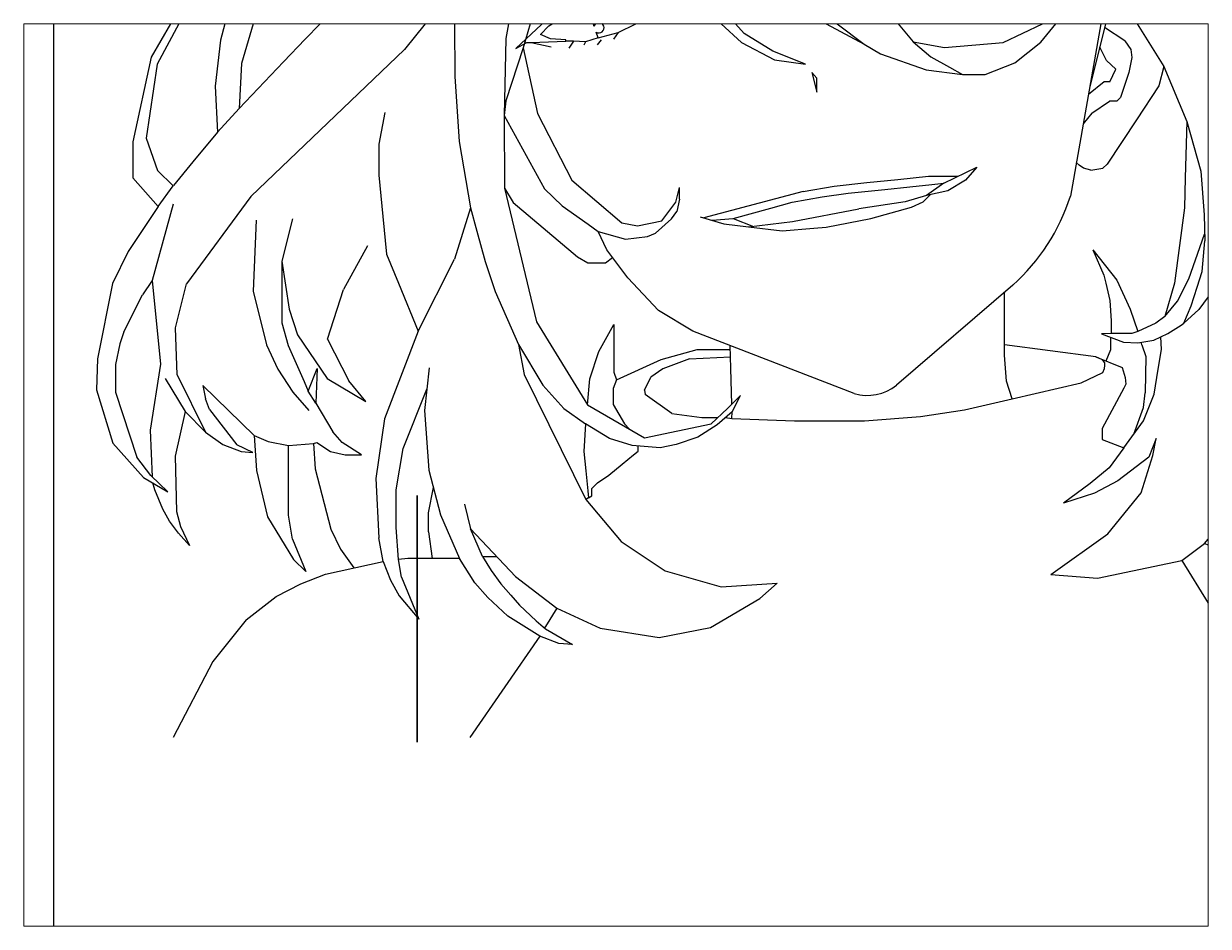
# Paper-space layout 'Layout1' of a CAD drawing. Header units: millimetres. Extents: x 1.05 to 9.45, y 0.8 to 7.2.
# The model-space entities are those that its viewports show. They can reach past a viewport. Long polylines and large blocks are cut down to what shows.
import ezdxf

# ---------------------------------------------------------------- set-up
doc = ezdxf.new("R2010")
doc.units = ezdxf.units.MM
doc.header["$MEASUREMENT"] = 0

msp = doc.modelspace()

# ---------------------------------------------------------------- linework, layer by layer
for p, q in [((33.07974, 67.23176), (29.5351, 55.28564)), ((30.40467, 66.98697), (28.46018, 55.8617)), ((12.23667, 62.56464), (10.51996, 55.77186)), ((9.53296, 60.55192), (6.14741, 54.68926)), ((16.82037, 56.85351), (19.14272, 59.71857)), ((25.1926, 59.8628), (25.25292, 53.47957)), ((45.24077, 59.83699), (50.99621, 55.51778)), ((50.26987, 60.26474), (54.07616, 55.66459)), ((18.09714, 59.56701), (16.82037, 56.85351)), ((44.03551, 59.23908), (50.99621, 55.51778)), ((66.37149, 59.55941), (63.95952, 45.95624)), ((66.73886, 59.11505), (65.1655, 52.75782)), ((13.01233, 58.32541), (11.83524, 54.30221)), ((40.29525, 58.34029), (43.28403, 55.6265)), ((43.44023, 56.185), (41.13446, 58.7892)), ((62.35253, 56.87844), (63.68128, 58.37107)), ((67.28768, 58.17228), (66.17672, 56.84369)), ((67.28768, 58.17228), (69.84116, 54.108)), ((8.53995, 57.9981), (6.53507, 54.26623)), ((23.97695, 57.53329), (22.08189, 55.18068)), ((31.72307, 57.84015), (30.69754, 56.75345)), ((31.16787, 56.67024), (32.41452, 57.51987)), ((15.8245, 55.83182), (16.82037, 56.85351)), ((30.69754, 56.75345), (29.07892, 55.2469)), ((30.63441, 56.1177), (31.16787, 56.67024)), ((33.77725, 57.29207), (33.92274, 56.8607)), ((33.92274, 56.8607), (33.99674, 56.64126)), ((35.51753, 56.25107), (37.7162, 57.33513)), ((59.73896, 55.6163), (62.35253, 56.87844)), ((62.09659, 55.64173), (63.35184, 57.18575)), ((31.26972, 55.85113), (30.63441, 56.1177)), ((34.25696, 55.91413), (33.46535, 55.66457)), ((34.25696, 55.91413), (34.13264, 56.26783)), ((34.25696, 55.91413), (35.51753, 56.25107)), ((35.51753, 56.25107), (35.22437, 55.82624)), ((45.24751, 55.08194), (43.44023, 56.185)), ((67.37745, 55.72019), (66.1058, 56.55714)), ((72.94525, 56.13865), (74.46825, 51.59806)), ((10.51996, 55.77186), (10.18101, 52.87363)), ((22.08189, 55.18068), (12.41108, 45.92604)), ((14.47668, 54.41394), (15.8245, 55.83182)), ((28.46018, 55.8617), (28.34368, 51.03519)), ((29.5351, 55.28564), (28.4535, 51.95258)), ((29.07892, 55.2469), (29.78321, 55.61736)), ((29.5351, 55.28564), (30.45478, 51.15689)), ((29.78321, 55.61736), (30.04268, 55.61736)), ((30.04268, 55.61736), (32.22965, 55.70333)), ((30.04268, 55.61736), (31.30298, 55.34568)), ((32.22965, 55.79024), (31.26972, 55.85113)), ((32.22965, 55.70333), (32.22965, 55.79024)), ((32.71733, 55.70333), (32.22965, 55.70333)), ((32.71733, 55.70333), (32.41258, 55.26585)), ((33.46535, 55.66457), (32.71733, 55.70333)), ((33.46535, 55.66457), (33.35452, 55.45967)), ((34.45161, 55.7864), (34.19673, 55.48182)), ((43.28403, 55.6265), (45.35785, 54.53747)), ((50.99621, 55.51778), (52.00911, 54.91144)), ((54.07616, 55.66459), (56.03576, 55.31474)), ((54.07616, 55.66459), (55.17957, 54.71931)), ((56.03576, 55.31474), (59.73896, 55.6163)), ((60.47472, 54.3322), (62.09659, 55.64173)), ((66.23585, 54.49531), (65.80012, 55.32201)), ((67.37745, 55.72019), (67.75098, 55.18261)), ((67.75098, 55.18261), (67.82283, 54.6808)), ((6.14741, 54.68926), (4.99956, 49.36379)), ((11.67819, 51.46998), (14.47668, 54.41394)), ((47.28932, 54.25465), (45.24751, 55.08194)), ((45.35785, 54.53747), (47.28932, 54.25465)), ((52.00911, 54.91144), (54.8935, 53.89114)), ((55.17957, 54.71931), (56.3567, 54.0688)), ((66.8169, 53.93783), (66.23585, 54.49531)), ((67.82283, 54.6808), (67.63562, 53.73591)), ((6.53507, 54.26623), (5.82827, 49.599)), ((11.83524, 54.30221), (11.67819, 51.46998)), ((47.69666, 53.73473), (48.01852, 52.48585)), ((48.01852, 53.3752), (47.69666, 53.73473)), ((54.8935, 53.89114), (57.17699, 53.61548)), ((56.3567, 54.0688), (57.17699, 53.61548)), ((58.60159, 53.61548), (60.47472, 54.3322)), ((66.43341, 53.13644), (66.8169, 53.93783)), ((67.63562, 53.73591), (67.10207, 52.15487)), ((69.84116, 54.108), (69.52988, 52.89244)), ((69.84116, 54.108), (71.2804, 50.6546)), ((25.25292, 53.47957), (25.52424, 49.3945)), ((48.01852, 52.48585), (48.01852, 53.3752)), ((57.17699, 53.61548), (58.60159, 53.61548)), ((66.08479, 53.13644), (65.09493, 52.3598)), ((66.43341, 53.13644), (66.08479, 53.13644)), ((10.18101, 52.87363), (10.31518, 49.98779)), ((67.10207, 52.15487), (66.88678, 51.92098)), ((69.52988, 52.89244), (68.12331, 50.76074)), ((11.67819, 51.46998), (10.31518, 49.98779)), ((28.4535, 51.95258), (28.34368, 51.03519)), ((65.30484, 51.18192), (66.42811, 51.92098)), ((66.88678, 51.92098), (66.42811, 51.92098)), ((20.84442, 51.2254), (20.46645, 49.22869)), ((28.34368, 51.03519), (28.36585, 46.46818)), ((28.34368, 51.03519), (30.88977, 46.42614)), ((30.45478, 51.15689), (32.59708, 46.96625)), ((65.30484, 51.18192), (64.76492, 50.49861)), ((68.12331, 50.76074), (66.27981, 47.96685)), ((10.31518, 49.98779), (8.77649, 48.12029)), ((71.2804, 50.6546), (71.18044, 47.1142)), ((71.2804, 50.6546), (72.1557, 47.52583)), ((4.99956, 49.36379), (4.99956, 47.10092)), ((5.82827, 49.599), (6.55382, 47.57593)), ((20.46645, 49.22869), (20.46645, 47.28594)), ((25.52424, 49.3945), (26.23829, 45.22432)), ((8.77649, 48.12029), (7.5524, 46.63461)), ((55.99113, 46.77055), (58.07229, 47.78355)), ((58.07229, 47.78355), (57.35522, 46.95992)), ((64.51751, 47.89848), (64.33133, 48.08063)), ((64.77544, 47.70853), (64.51751, 47.89848)), ((65.25058, 47.59094), (64.77544, 47.70853)), ((65.25058, 47.59094), (65.99723, 47.70853)), ((66.27981, 47.96685), (65.99723, 47.70853)), ((4.99956, 47.10092), (6.58096, 45.30354)), ((6.55382, 47.57593), (7.53267, 46.60757)), ((20.46645, 47.28594), (20.72096, 44.67668)), ((32.59708, 46.96625), (35.75825, 44.28866)), ((51.15456, 46.80719), (53.11294, 47.01214)), ((53.11294, 47.01214), (55.02898, 47.21266)), ((55.02898, 47.21266), (56.89943, 47.21266)), ((57.35522, 46.95992), (56.24215, 46.29673)), ((71.18044, 47.1142), (71.1273, 45.23216)), ((72.1557, 47.52583), (72.37232, 44.77326)), ((6.58096, 45.30354), (7.53267, 46.60757)), ((28.36585, 46.46818), (28.91637, 45.56784)), ((28.36585, 46.46818), (30.39148, 38.04969)), ((30.88977, 46.42614), (31.99831, 45.34817)), ((39.14677, 45.57268), (39.36725, 46.50114)), ((39.36725, 45.76072), (39.36725, 46.50114)), ((47.14595, 46.24632), (40.90521, 44.59444)), ((47.14595, 46.24632), (49.11038, 46.59326)), ((49.11038, 46.59326), (51.15456, 46.80719)), ((49.98181, 46.13915), (52.28957, 46.38163)), ((52.28957, 46.38163), (53.85696, 46.54631)), ((53.85696, 46.54631), (55.24121, 46.69176)), ((55.99113, 46.77055), (54.90696, 45.99502)), ((56.24215, 46.29673), (54.90696, 45.99502)), ((55.24121, 46.69176), (55.99113, 46.77055)), ((7.53136, 45.46222), (6.21062, 40.64397)), ((12.41108, 45.92604), (8.37436, 40.45137)), ((28.91637, 45.56784), (32.97021, 42.13319)), ((38.27343, 44.40064), (39.14677, 45.57268)), ((39.36725, 45.76072), (39.20262, 44.99679)), ((45.11173, 45.1988), (46.45545, 45.57331)), ((46.45545, 45.57331), (48.33858, 45.92062)), ((48.33858, 45.92062), (49.98181, 46.13915)), ((53.56803, 45.60542), (50.64596, 45.16565)), ((54.90696, 45.99502), (53.56803, 45.60542)), ((53.95805, 45.26898), (54.70827, 45.59734)), ((54.70827, 45.59734), (55.16667, 46.05371)), ((6.58096, 45.30354), (4.70247, 42.47996)), ((26.23829, 45.22432), (25.22344, 42.00103)), ((26.23829, 45.22432), (26.63924, 43.75428)), ((31.99831, 45.34817), (33.63116, 44.19533)), ((38.86669, 44.53705), (39.20262, 44.99679)), ((42.75952, 44.5432), (45.11173, 45.1988)), ((46.49091, 44.37362), (50.64596, 45.16565)), ((51.40071, 44.56092), (53.95805, 45.26898)), ((71.1273, 45.23216), (70.5092, 40.48339)), ((72.37232, 44.77326), (72.40416, 43.14612)), ((12.76268, 44.44632), (12.56835, 39.97943)), ((15.04038, 44.54056), (14.36221, 41.87175)), ((20.72096, 44.67668), (20.95249, 42.30294)), ((33.63116, 44.19533), (34.25907, 43.74348)), ((35.75825, 44.28866), (36.72749, 44.09261)), ((36.72749, 44.09261), (38.27343, 44.40064)), ((38.86669, 44.53705), (37.86716, 43.63797)), ((40.67301, 44.66521), (42.16621, 44.21014)), ((41.41961, 44.43767), (42.75952, 44.5432)), ((42.16621, 44.21014), (43.71625, 44.02491)), ((42.75952, 44.5432), (44.03299, 44.05441)), ((43.71625, 44.02491), (46.49091, 44.37362)), ((43.71625, 44.02491), (45.83362, 43.7719)), ((47.82606, 43.94053), (48.59837, 44.00589)), ((48.59837, 44.00589), (51.40071, 44.56092)), ((26.63924, 43.75428), (27.16051, 41.84314)), ((34.81027, 42.58792), (34.25907, 43.74348)), ((34.25907, 43.74348), (35.98565, 43.24425)), ((35.98565, 43.24425), (37.37325, 43.42642)), ((37.37325, 43.42642), (37.86716, 43.63797)), ((45.83362, 43.7719), (47.82606, 43.94053)), ((71.82919, 41.94225), (72.3961, 43.55807)), ((4.70247, 42.47996), (3.72057, 40.4696)), ((19.75019, 42.82798), (18.24996, 40.07683)), ((36.12779, 40.82769), (34.81027, 42.58792)), ((65.37506, 42.58416), (66.06104, 40.98442)), ((65.37506, 42.58416), (66.88416, 40.68342)), ((72.23834, 41.21827), (72.40416, 43.14612)), ((14.36221, 41.87175), (14.82436, 38.84369)), ((14.36221, 41.87175), (14.36221, 37.99095)), ((20.95249, 42.30294), (21.70197, 40.48437)), ((22.94312, 37.47279), (25.22344, 42.00103)), ((27.16051, 41.84314), (27.78025, 39.96938)), ((32.97021, 42.13319), (33.61082, 41.76753)), ((33.61082, 41.76753), (34.7252, 41.76753)), ((34.7252, 41.76753), (35.1713, 42.10558)), ((71.4106, 40.74917), (71.82919, 41.94225)), ((66.06104, 40.98442), (66.18218, 40.48514)), ((71.92881, 40.23725), (72.23834, 41.21827)), ((3.72057, 40.4696), (2.76463, 35.73247)), ((6.21062, 40.64397), (5.59587, 39.74727)), ((6.21062, 40.64397), (6.73756, 35.39895)), ((7.68146, 37.68424), (8.37436, 40.45137)), ((21.70197, 40.48437), (22.94956, 37.45715)), ((38.06371, 38.75843), (36.12779, 40.82769)), ((60.34156, 40.36), (53.01949, 34.07499)), ((66.18218, 40.48514), (66.44609, 39.3974)), ((66.88416, 40.68342), (67.72375, 38.84592)), ((70.5092, 40.48339), (69.89128, 38.394)), ((70.69745, 39.35466), (71.4106, 40.74917)), ((71.55585, 39.05521), (71.92881, 40.23725)), ((73.13757, 40.31317), (72.03853, 38.82097)), ((4.43638, 37.42572), (5.59587, 39.74727)), ((12.56835, 39.97943), (13.40051, 36.60119)), ((17.23513, 36.96642), (18.24996, 40.07683)), ((27.78025, 39.96938), (29.24806, 36.63075)), ((59.81655, 35.96097), (59.81655, 39.90934)), ((14.82436, 38.84369), (15.35945, 37.23932)), ((40.2221, 37.46893), (38.06371, 38.75843)), ((66.44609, 39.3974), (66.52009, 38.12261)), ((67.72375, 38.84592), (68.20308, 37.44387)), ((69.89128, 38.394), (70.69745, 39.35466)), ((71.09267, 37.96358), (71.55585, 39.05521)), ((72.03853, 38.82097), (71.09267, 37.96358)), ((30.39148, 38.04969), (33.58138, 32.84282)), ((66.52009, 38.12261), (66.52009, 37.35996)), ((69.89128, 38.394), (69.32498, 37.97801)), ((4.43638, 37.42572), (4.18011, 36.67825)), ((7.78376, 34.72586), (7.68146, 37.68424)), ((14.36221, 37.99095), (14.76513, 36.57183)), ((22.94312, 37.47279), (20.81368, 31.94796)), ((34.30147, 36.19683), (35.25254, 37.88063)), ((35.25254, 37.88063), (35.25254, 36.38694)), ((50.35866, 33.54065), (40.2221, 37.46893)), ((66.52009, 37.31415), (65.91633, 37.29843)), ((65.91633, 37.29843), (67.3035, 36.77872)), ((66.81587, 37.31415), (66.52009, 37.31415)), ((67.36751, 37.31415), (66.81587, 37.31415)), ((67.8218, 37.31415), (67.36751, 37.31415)), ((68.20308, 37.44387), (67.8218, 37.31415)), ((69.32498, 37.97801), (68.20308, 37.44387)), ((69.20676, 36.89614), (70.07589, 37.32535)), ((70.07589, 37.32535), (70.91435, 37.85165)), ((70.91435, 37.85165), (71.09267, 37.96358)), ((4.18011, 36.67825), (3.91192, 35.36782)), ((13.40051, 36.60119), (14.12527, 35.07551)), ((14.76513, 36.57183), (15.7612, 34.30546)), ((15.35945, 37.23932), (17.21835, 34.48458)), ((17.23513, 36.96642), (18.57679, 34.33968)), ((29.24806, 36.63075), (30.77235, 34.07782)), ((29.24806, 36.63075), (29.59831, 34.74779)), ((42.59972, 35.13075), (42.55545, 36.56468)), ((65.56698, 35.85543), (59.81655, 36.60632)), ((66.50405, 36.31558), (66.50405, 37.07824)), ((67.3035, 36.77872), (68.18936, 36.73774)), ((68.18936, 36.73774), (69.20676, 36.89614)), ((68.45701, 36.61666), (68.40765, 36.77173)), ((68.45701, 36.61666), (68.69341, 35.87412)), ((69.68341, 36.30602), (69.64132, 37.11075)), ((33.73082, 34.4723), (34.30147, 36.19683)), ((35.25254, 36.38694), (35.25254, 34.89325)), ((38.23119, 35.67913), (40.48736, 36.30549)), ((40.00851, 35.72858), (42.57759, 35.84772)), ((40.48736, 36.30549), (42.56345, 36.30549)), ((59.93472, 34.32689), (59.81655, 35.96097)), ((65.78232, 35.75415), (65.56698, 35.85543)), ((65.56698, 35.85543), (67.22166, 35.1768)), ((66.20465, 35.5939), (66.50405, 36.31558)), ((68.69341, 35.87412), (68.65436, 33.59489)), ((69.47881, 35.07413), (69.68341, 36.30602)), ((2.76463, 35.73247), (2.70109, 33.76722)), ((3.91192, 35.36782), (3.91192, 33.64051)), ((6.73756, 35.39895), (6.09348, 31.24294)), ((14.12527, 35.07551), (15.05362, 33.62538)), ((16.03118, 33.69115), (16.58389, 35.11463)), ((16.58389, 35.11463), (16.50607, 32.9325)), ((23.62749, 35.15834), (23.3385, 32.47638)), ((35.41558, 34.40441), (38.23119, 35.67913)), ((38.32615, 35.10514), (37.58329, 34.57809)), ((40.00851, 35.72858), (38.32615, 35.10514)), ((42.66969, 32.86466), (42.59972, 35.13075)), ((65.92846, 35.68541), (65.78232, 35.75415)), ((66.03813, 35.57851), (65.92846, 35.68541)), ((65.99076, 34.86261), (66.10744, 35.12382)), ((66.12733, 35.4688), (66.03813, 35.57851)), ((66.10744, 35.12382), (66.12733, 35.31795)), ((66.12733, 35.31795), (66.12733, 35.4688)), ((67.22166, 35.1768), (67.40279, 34.55043)), ((69.21898, 33.50964), (69.47881, 35.07413)), ((7.02321, 34.49855), (8.29643, 32.40477)), ((7.78376, 34.72586), (9.57341, 31.1128)), ((15.7612, 34.30546), (16.03118, 33.69115)), ((17.21835, 34.48458), (19.64817, 33.04096)), ((19.64817, 33.04096), (18.57679, 34.33968)), ((29.59831, 34.74779), (33.49548, 26.88822)), ((33.58138, 32.84282), (33.73082, 34.4723)), ((35.41558, 34.40441), (35.19819, 33.86125)), ((35.25254, 34.89325), (35.41558, 34.40441)), ((37.16407, 33.76381), (37.58329, 34.57809)), ((60.2912, 33.21612), (59.93472, 34.32689)), ((64.63138, 34.22579), (65.99076, 34.86261)), ((67.40279, 34.55043), (67.45332, 34.13094)), ((2.70109, 33.76722), (3.73875, 30.42549)), ((3.91192, 33.64051), (5.24495, 29.53428)), ((9.40266, 34.05953), (12.63003, 30.90375)), ((9.40266, 34.05953), (9.56909, 33.20409)), ((15.05362, 33.62538), (16.05784, 32.46926)), ((16.50607, 32.9325), (16.03118, 33.69115)), ((21.98956, 30.08888), (23.48299, 33.81736)), ((30.77235, 34.07782), (32.11172, 32.61239)), ((35.19819, 33.86125), (35.19819, 32.85641)), ((37.16407, 33.76381), (37.21494, 33.48323)), ((60.2912, 33.21612), (64.63138, 34.22579)), ((67.32094, 33.87298), (65.95292, 31.33955)), ((67.45332, 34.13094), (67.32094, 33.87298)), ((68.54962, 32.67174), (68.65436, 33.59489)), ((9.8106, 32.53821), (9.56909, 33.20409)), ((16.50607, 32.9325), (17.57774, 31.14009)), ((33.58138, 32.84282), (37.16841, 30.7678)), ((35.19819, 32.85641), (35.91829, 31.64788)), ((38.9003, 32.29588), (37.21494, 33.48323)), ((42.40242, 32.59409), (43.21495, 33.41662)), ((42.68966, 32.38766), (43.21495, 33.41662)), ((57.29904, 32.52005), (60.2912, 33.21612)), ((68.56282, 31.82537), (69.21898, 33.50964)), ((8.29643, 32.40477), (7.64976, 29.60708)), ((8.29643, 32.40477), (9.57341, 31.1128)), ((9.8106, 32.53821), (11.53131, 30.32516)), ((23.3385, 32.47638), (23.62199, 28.73171)), ((32.11172, 32.61239), (33.45766, 31.63889)), ((38.9003, 32.29588), (40.7879, 32.02862)), ((41.37157, 31.64625), (42.40242, 32.59409)), ((42.68966, 32.38766), (41.73625, 31.571)), ((42.66865, 31.96768), (42.68966, 32.38766)), ((51.01836, 31.81869), (54.53561, 32.09684)), ((54.53561, 32.09684), (57.29904, 32.52005)), ((67.94188, 30.97926), (68.54962, 32.67174)), ((20.81368, 31.94796), (20.27627, 28.19888)), ((33.45766, 31.63889), (33.35602, 29.89337)), ((34.98316, 30.71231), (33.45766, 31.63889)), ((35.91829, 31.64788), (35.91829, 31.64788)), ((35.91829, 31.64788), (36.20537, 31.3249)), ((37.16841, 30.7678), (41.37157, 31.64625)), ((41.73625, 31.571), (40.53103, 30.80447)), ((40.7879, 32.02862), (41.78743, 32.02862)), ((42.2705, 32.02862), (42.66865, 31.96768)), ((42.66865, 31.96768), (46.61759, 31.81869)), ((46.61759, 31.81869), (51.01836, 31.81869)), ((65.95292, 31.33955), (65.95292, 30.65592)), ((67.32094, 30.13315), (68.56282, 31.82537)), ((6.09348, 31.24294), (6.21141, 28.30356)), ((9.57341, 31.1128), (10.65426, 30.34918)), ((12.63003, 30.90375), (13.49895, 30.533)), ((12.63003, 30.90375), (12.76628, 28.70607)), ((18.16833, 30.47318), (17.57774, 31.14009)), ((36.39281, 30.27379), (34.98316, 30.71231)), ((40.53103, 30.80447), (39.16567, 30.33276)), ((65.95292, 30.65592), (67.32094, 30.13315)), ((69.34559, 30.71861), (68.8837, 29.5389)), ((69.14239, 29.64684), (69.34559, 30.71861)), ((3.73875, 30.42549), (5.67284, 28.2723)), ((10.65426, 30.34918), (11.80965, 29.90219)), ((12.53535, 29.83509), (11.53131, 30.32516)), ((11.80965, 29.90219), (12.53535, 29.83509)), ((13.49895, 30.533), (14.77732, 30.26808)), ((14.77732, 30.26808), (16.35027, 30.39806)), ((14.77732, 25.90493), (14.77732, 30.26808)), ((16.35027, 30.39806), (16.55763, 30.47318)), ((16.35027, 30.39806), (16.47059, 28.80989)), ((16.55763, 30.47318), (17.42434, 29.89826)), ((17.42434, 29.89826), (18.3524, 29.69129)), ((19.38018, 29.69129), (18.16833, 30.47318)), ((21.55084, 27.48113), (21.98956, 30.08888)), ((33.35602, 29.89337), (33.48233, 28.68662)), ((38.16271, 30.12217), (36.39281, 30.27379)), ((36.47756, 29.68221), (36.76827, 29.92046)), ((36.76827, 29.92046), (36.76827, 30.24163)), ((39.16567, 30.33276), (38.16271, 30.12217)), ((67.32094, 30.13315), (66.39984, 28.87803)), ((6.12945, 28.38142), (5.24495, 29.53428)), ((7.64976, 29.60708), (7.75188, 26.13577)), ((18.3524, 29.69129), (19.38018, 29.69129)), ((34.92355, 28.40865), (35.76636, 29.09936)), ((35.76636, 29.09936), (36.47756, 29.68221)), ((68.8837, 29.5389), (66.93351, 28.05143)), ((68.40515, 27.29063), (69.14239, 29.64684)), ((7.19288, 27.37108), (6.12945, 28.38142)), ((12.76628, 28.70607), (13.47469, 25.79618)), ((16.47059, 28.80989), (17.44773, 25.02133)), ((23.62199, 28.73171), (24.34662, 25.91125)), ((33.48233, 28.68662), (33.61347, 27.43379)), ((34.22401, 27.93693), (34.92355, 28.40865)), ((66.39984, 28.87803), (65.1938, 27.87784)), ((5.67284, 28.2723), (7.19288, 27.37108)), ((6.37374, 27.48444), (6.2585, 27.92507)), ((20.27627, 28.19888), (20.46868, 24.47843)), ((23.59629, 26.03649), (23.90237, 27.64039)), ((33.85317, 27.56631), (34.22401, 27.93693)), ((33.85317, 27.11987), (33.85317, 27.56631)), ((65.1938, 27.87784), (63.52067, 26.65855)), ((66.93351, 28.05143), (65.47086, 27.28205)), ((6.88642, 26.26577), (6.37374, 27.48444)), ((21.55084, 25.12724), (21.55084, 27.48113)), ((33.65946, 26.99441), (33.49548, 26.88822)), ((33.49548, 26.88822), (35.71231, 24.24825)), ((33.61347, 27.43379), (33.65946, 26.99441)), ((33.65946, 26.99441), (33.85317, 27.11987)), ((65.47086, 27.28205), (63.52067, 26.65855)), ((66.31324, 24.72781), (68.40515, 27.29063)), ((7.30547, 25.52121), (6.88642, 26.26577)), ((7.75188, 26.13577), (7.98393, 25.18882)), ((25.84675, 26.58334), (26.23471, 25.03236)), ((72.38863, 24.10494), (74.34147, 26.35062)), ((7.87085, 24.76336), (7.30547, 25.52121)), ((13.47469, 25.79618), (15.10366, 23.10379)), ((15.04585, 24.3842), (14.77732, 25.90493)), ((23.59629, 24.85362), (23.59629, 26.03649)), ((24.34662, 25.91125), (25.53929, 23.16802)), ((8.56261, 23.98557), (7.87085, 24.76336)), ((7.98393, 25.18882), (8.56261, 23.98557)), ((17.44773, 25.02133), (18.06406, 23.75685)), ((21.69385, 23.10404), (21.55084, 25.12724)), ((23.59629, 24.85362), (23.82411, 23.16802)), ((26.99603, 23.29885), (26.23471, 25.03236)), ((29.05731, 22.04338), (26.23471, 25.03236)), ((62.73676, 22.16499), (66.31324, 24.72781)), ((15.04585, 24.3842), (15.87153, 22.35554)), ((20.73457, 22.98873), (20.46868, 24.47843)), ((35.71231, 24.24825), (38.47735, 22.3953)), ((70.96942, 23.04174), (72.38863, 24.10494)), ((72.38863, 24.10494), (74.59989, 23.4569)), ((15.10366, 23.10379), (15.87153, 22.35554)), ((18.06406, 23.75685), (18.88606, 22.57607)), ((22.29887, 23.16802), (21.69385, 23.10404)), ((21.88936, 21.99166), (21.69385, 23.10404)), ((23.82411, 23.16802), (22.29887, 23.16802)), ((25.53929, 23.16802), (23.82411, 23.16802)), ((26.50962, 21.64856), (25.53929, 23.16802)), ((26.99603, 23.29885), (27.52421, 22.41546)), ((26.99603, 23.29885), (27.87173, 23.29885)), ((17.11124, 22.17985), (20.73457, 22.98873)), ((20.73457, 22.98873), (21.19984, 21.79831)), ((27.52421, 22.41546), (28.13528, 21.57011)), ((38.47735, 22.3953), (41.99761, 21.3838)), ((65.67095, 21.94314), (70.96942, 23.04174)), ((70.96942, 23.04174), (77.85974, 11.91277)), ((15.56601, 21.57447), (17.11124, 22.17985)), ((21.19984, 21.79831), (21.74791, 20.81372)), ((21.88936, 21.99166), (22.97917, 19.35071)), ((27.32159, 20.71872), (26.50962, 21.64856)), ((29.05731, 22.04338), (31.65121, 20.04043)), ((41.99761, 21.3838), (45.51982, 21.62227)), ((45.51982, 21.62227), (44.41778, 20.65083)), ((62.73676, 22.16499), (65.67095, 21.94314)), ((14.01897, 20.77379), (15.56601, 21.57447)), ((28.13528, 21.57011), (28.76333, 20.86144)), ((28.76333, 20.86144), (29.3135, 20.24064)), ((12.11704, 19.30761), (14.01897, 20.77379)), ((21.74791, 20.81372), (22.97917, 19.35071)), ((28.58978, 19.55402), (27.32159, 20.71872)), ((29.3135, 20.24064), (30.36566, 19.25352)), ((41.33547, 18.83115), (44.41778, 20.65083)), ((30.59567, 18.28629), (28.58978, 19.55402)), ((31.65121, 20.04043), (30.94279, 18.89672)), ((31.65121, 20.04043), (34.38102, 18.78723)), ((12.11704, 19.30761), (10.0222, 16.68777)), ((30.36566, 19.25352), (30.94279, 18.74021)), ((30.94279, 18.89672), (30.87145, 18.78154)), ((30.94279, 18.74021), (32.63911, 17.7573)), ((34.38102, 18.78723), (38.10662, 18.20085)), ((38.10662, 18.20085), (41.33547, 18.83115)), ((30.59567, 18.28629), (26.19235, 11.91277)), ((31.78914, 17.83452), (30.59567, 18.28629)), ((32.63911, 17.7573), (31.78914, 17.83452)), ((10.0222, 16.68777), (7.53742, 11.91277))]:
    msp.add_line(p, q)
for points in [[(0, 0), (100, 0), (100, 100), (0, 100)], [(22.87658, 27.13889), (22.87658, 27.13889), (22.87658, 11.63084), (22.87658, 11.63084)]]:
    msp.add_lwpolyline(points, close=True)
for centre, radius, start, end in [((34.30705, 56.54275), 0.32557, 237.6087196, 162.3861751), ((51.83144, 49.8294), 12.73152, 311.9459659, 342.2888845), ((51.1708, 36.38871), 2.96158, 254.0841688, 308.6254588)]:
    msp.add_arc(centre, radius, start, end)

psp = doc.layouts.get("Layout1")

# ---------------------------------------------------------------- viewports
at = {"layer": '0'}
psp.add_viewport(center=(5.25, 4), size=(8.4, 6.4), view_center_point=(35.38221, 28.42173), view_height=56.7610996, dxfattribs=at)

doc.saveas('drawing.dxf')
